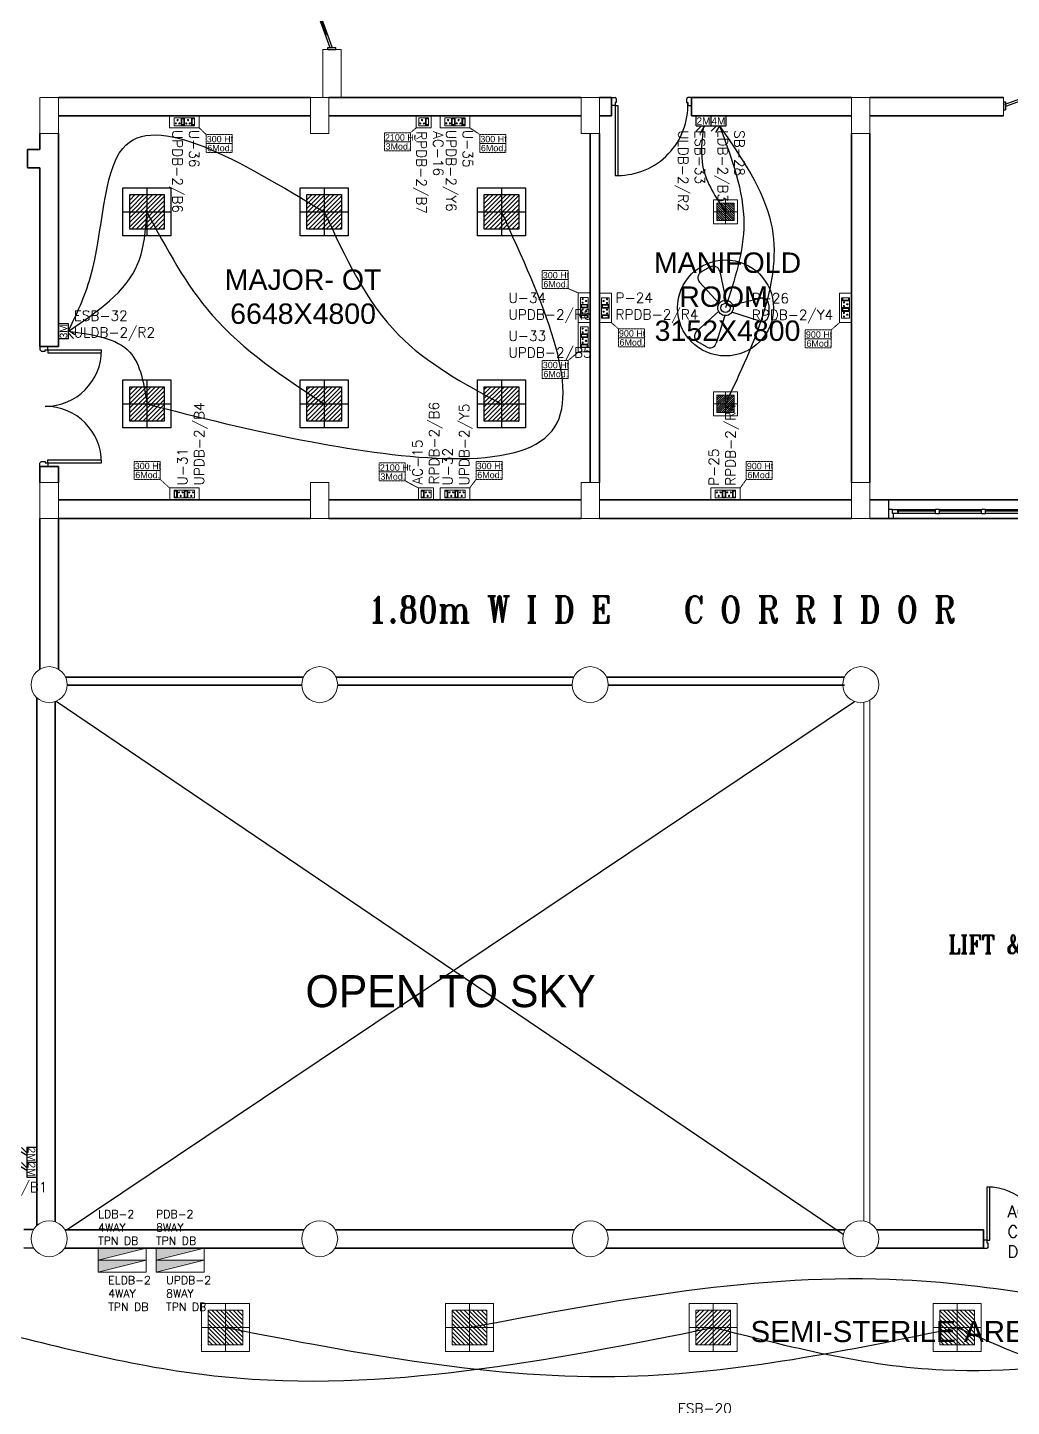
# Model space of a CAD drawing. Extents: x 2982526 to 3410143, y -1442121 to -1332990.
# Drawn here: x 3070123 to 3082421, y -1370105 to -1352877 of the extents above; entities that cross this region are included whole.
import ezdxf
from ezdxf.enums import TextEntityAlignment as Align

# ---------------------------------------------------------------- set-up
doc = ezdxf.new("R2010")
doc.units = 0
doc.header["$MEASUREMENT"] = 0
for name, pattern in [('1', [0, 0, 0]), ('CONTINU', [0]), ('DASHED2', [0.375, 0.25, -0.125])]:
    doc.linetypes.add(name, pattern=pattern)
for name, color, linetype in [('24W RAW POWER', 1, 'Continuous'), ('24W UPS POWER LIGHT', 5, 'Continuous'), ('DOOR', 40, 'Continuous'), ('ELE 36W EMERGENCY LIGHT', 5, 'Continuous'), ('ELE 36W LED LIGHT', 6, 'Continuous'), ('ELE-1200MM CEILINGFAN', 6, 'Continuous'), ('ELE-2M RAW P.SB', 40, 'Continuous'), ('ELE-2M UPS P.SB', 3, 'Continuous'), ('ELE-3M UPS P.SB', 3, 'Continuous'), ('ELE-4M RAW P.SB', 7, 'Continuous'), ('ELE-LIGHTING TEXT', 7, 'Continuous'), ('Plan', 44, 'Continuous'), ('Railing', 34, '1'), ('stairscas', 7, 'Continuous'), ('TEXT', 5, '1')]:
    doc.layers.add(name, color=color, linetype=linetype)
doc.layers.add('CFT_LOOPING', color=7, linetype='1', lineweight=0, true_color=0xd6d600)
doc.layers.add('ELE-6A AC SOCKET', color=7, linetype='Continuous', lineweight=0, true_color=0x00ceb6)
for name, color, linetype, lineweight in [('Column', 162, 'Continuous', 13), ('ELE-24W EMERGENCY  LED LIGHT', 5, 'Continuous', 18), ('ELE-24W LED LIGHT', 1, 'Continuous', 18), ('ELE-2NOS OF 6-16 RAW POWER SOCKET', 1, 'Continuous', 0), ('ELE-36W EMERGENCY  LED LIGHT', 7, 'Continuous', 18), ('ELE-36W LED LIGHT', 210, 'Continuous', 18), ('ELE-POWER SOCKET TEXT', 7, 'Continuous', 5), ('ELE. 2N0S OF 6-16 UPS SOCKETS', 191, 'Continuous', 0), ('ELE. DB', 1, 'Continuous', 9), ('ELE.DB', 1, 'Continuous', 20), ('HATCH', 8, 'Continuous', 5), ('WALL', 7, '1', 35), ('windows', 4, 'Continuous', 0)]:
    doc.layers.add(name, color=color, linetype=linetype, lineweight=lineweight)
doc.layers.add('ELE-42W EMERGENCY DOWN LIGHT', color=7, linetype='Continuous', true_color=0x608ec6)
doc.layers.add('ELE-LIGHTING WIRING', color=7, linetype='Continuous', true_color=0x63d7b6)
doc.styles.add('ARIAL', font='arial.ttf')
doc.styles.add('MSK', font='g13f12w.shx')
doc.styles.add('ROMANS', font='romans.shx')
doc.styles.add('RT', font='romant.shx')

# ---------------------------------------------------------------- blocks, each defined once
blk = doc.blocks.new('A$C19B8274B')
at = {"layer": 'DOOR'}
for p, q in [((-45, 925), (-80, 925)), ((-80, 50), (-80, 925)), ((-45, 50), (-45, 925)), ((-45, 50), (-80, 50)), ((-955, -50), (-955, -47.5)), ((-940, -35), (-942.5, -35)), ((-60, -35), (-57.5, -35)), ((-45, -50), (-45, -47.5))]:
    blk.add_line(p, q, dxfattribs=at)
for points in [[(-940, 15), (-955, 15), (-955, 50), (-1000, 50), (-1000, -50), (-955, -50)], [(-940, -35), (-940, 15)], [(-60, 15), (-45, 15), (-45, 50), (0, 50), (0, -50), (-45, -50)], [(-60, -35), (-60, 15)]]:
    blk.add_lwpolyline(points, dxfattribs=at)
at = {"layer": 'DOOR', "color": 145}
blk.add_arc((-80, 50), 875, 90, 182.29244, dxfattribs=at)
at = {"layer": 'DOOR'}
for centre, start, end in [((-955, -35), 270, 0), ((-45, -35), 180, 270)]:
    blk.add_arc(centre, 12.5, start, end, dxfattribs=at)
blk = doc.blocks.new('Z$W@#5624')
at = {"layer": 'DOOR'}
for p, q in [((19, 470), (840, 769)), ((28, 446), (849, 745)), ((188, 518), (680, 697)), ((676, 709), (685, 685)), ((183, 529), (192, 506)), ((0, 400), (0, 499)), ((0, 499), (25, 499)), ((0, 400), (25, 400)), ((19, 470), (28, 446)), ((25, 400), (25, 499)), ((1770, 453), (949, 154)), ((1779, 429), (957, 130)), ((1610, 381), (1117, 202)), ((1614, 369), (1606, 393)), ((1779, 429), (1770, 453)), ((1798, 499), (1773, 499)), ((1773, 400), (1773, 499)), ((1798, 400), (1773, 400)), ((1798, 400), (1798, 499)), ((1113, 214), (1122, 190))]:
    blk.add_line(p, q, dxfattribs=at)
at = {"layer": 'DOOR', "color": 145}
for centre, start_param, end_param in [((0, 449), 2.617994, 3.665191), ((1798, 449), -0.523599, 0.523599)]:
    blk.add_ellipse(centre, major_axis=(-899, 0), ratio=1, start_param=start_param, end_param=end_param, dxfattribs=at)
blk = doc.blocks.new('6w')
at = {"layer": 'Plan', "color": 8}
for p, q in [((-36, 9.2), (-36, 0)), ((-36, 9.2), (36, 9.2)), ((36, 9.2), (36, 0)), ((-33.5, 2.5), (-12.5, 2.5)), ((-33.5, 0), (33.5, 0)), ((-31, 4), (-31.5, 4)), ((-31.5, 3.25), (-31.5, 4)), ((-31.5, 3.61), (-12.5, 3.61)), ((-31.5, 3.25), (-31, 3.25)), ((-31, 4.5), (-31, 4)), ((-31, 2.5), (-31, 3.25)), ((-12.5, 2.5), (-12.5, 4.5)), ((-12.5, 4.5), (-10.5, 4.5)), ((-10.5, 2.5), (-12.5, 2.5)), ((-10.5, 2.5), (-10.5, 4.5)), ((-10.5, 3.61), (10.5, 3.61)), ((-10.5, 2.5), (10.5, 2.5)), ((10.5, 4.5), (12.5, 4.5)), ((10.5, 2.5), (10.5, 4.5)), ((12.5, 2.5), (10.5, 2.5)), ((12.5, 2.5), (12.5, 4.5)), ((34, 4.5), (12.5, 4.5)), ((12.5, 3.61), (31.5, 3.61)), ((12.5, 2.5), (33.5, 2.5)), ((31, 4.5), (31, 4)), ((31, 4), (31.5, 4)), ((31.5, 3.25), (31, 3.25)), ((31, 2.5), (31, 3.25)), ((31.5, 4), (31.5, 3.25))]:
    blk.add_line(p, q, dxfattribs=at)
for points in [[(-34, 4.5), (-36, 4.5), (-36, 0), (-33.5, 0), (-33.5, 2.5), (-34, 2.5), (-34, 4.5)], [(34, 4.5), (36, 4.5), (36, 0), (33.5, 0), (33.5, 2.5), (34, 2.5), (34, 4.5)]]:
    blk.add_lwpolyline(points, close=True, dxfattribs=at)
for points in [[(-12.5, 4.5), (-34, 4.5)], [(10.5, 4.5), (-10.5, 4.5)]]:
    blk.add_lwpolyline(points, dxfattribs=at)
blk = doc.blocks.new('ddoor')
at = {"layer": 'DOOR', "lineweight": 25}
for p, q in [((50, 0), (-50, 0)), ((-50, 0), (-50, -45)), ((50, -45), (50, 0)), ((-50, -45), (-47, -45)), ((-35, -60), (-35, -57)), ((-35, -60), (15, -60)), ((15, -60), (15, -45)), ((15, -45), (50, -45)), ((50, -45), (720, -45)), ((50, -45), (50, -80)), ((50, -80), (720, -80)), ((-50, -1500), (-50, -1455)), ((-50, -1455), (-47, -1455)), ((50, -1500), (-50, -1500)), ((50, -1500), (-50, -1500)), ((-35, -1440), (-35, -1442)), ((-35, -1440), (15, -1440)), ((15, -1440), (15, -1455)), ((15, -1455), (50, -1455)), ((50, -1420), (720, -1420)), ((50, -1455), (50, -1420)), ((50, -1455), (720, -1455)), ((50, -1455), (50, -1500))]:
    blk.add_line(p, q, dxfattribs=at)
for centre, start, end in [((-35, -45), 180, 270), ((-35, -1455), 90, 180)]:
    blk.add_arc(centre, 12.5, start, end, dxfattribs=at)
at = {"layer": 'DOOR', "color": 146, "lineweight": 25, "true_color": 0x105689}
for centre, start, end in [((15, -45), 270, 0), ((15, -1455), 0, 90)]:
    blk.add_arc(centre, 705, start, end, dxfattribs=at)
blk = doc.blocks.new('Q5YYYU')
at = {"layer": 'Column'}
for points in [[(6699.9159, 21170), (6929.9159, 21170), (6929.9159, 21620), (6699.9159, 21620)], [(10081.5826, 21170), (10311.5826, 21170), (10311.5826, 21620), (10081.5826, 21620)], [(13463.2493, 21170), (13693.2493, 21170), (13693.2493, 21620), (13463.2493, 21620)], [(17074.9159, 21170), (16844.9159, 21170), (16844.9159, 21620), (17074.9159, 21620)], [(6699.9159, 16360), (6929.9159, 16360), (6929.9159, 16810), (6699.9159, 16810)], [(10081.5826, 16360), (10311.5826, 16360), (10311.5826, 16810), (10081.5826, 16810)], [(13463.2493, 16360), (13693.2493, 16360), (13693.2493, 16810), (13463.2493, 16810)], [(16844.9159, 16360), (17074.9159, 16360), (17074.9159, 16810), (16844.9159, 16810)]]:
    blk.add_lwpolyline(points, close=True, dxfattribs=at)
at = {"layer": 'Column', "color": 8}
for centre in [(6814.9159, 14282.5), (10196.5826, 14282.5), (13578.2493, 14282.5), (16961.4169, 14282.5), (6814.9159, 7360), (10196.5826, 7360), (13578.2493, 7360), (16959.9159, 7360)]:
    blk.add_circle(centre, 225, dxfattribs=at)
at = {"layer": 'Railing', "color": 251, "lineweight": 5}
for p, q in [((16999.9159, 14060.8182), (16999.9159, 7581.4159)), ((17074.9159, 14088.2245), (17074.9159, 7553.3908))]:
    blk.add_line(p, q, dxfattribs=at)
at = {"layer": 'stairscas', "color": 251, "ltscale": 500}
for p, q in [((6903.5263, 14075.6831), (16741.6892, 7414.7914)), ((7016.4724, 7460), (16881.9316, 14072.0075))]:
    blk.add_line(p, q, dxfattribs=at)
at = {"layer": 'WALL', "color": 8, "lineweight": 5}
for p, q in [((10234.6637, 21620), (10234.6637, 22220)), ((10234.6637, 22220), (10464.6637, 22220)), ((10464.6637, 21620), (10464.6637, 22220)), ((13463.2493, 21620), (12863.9565, 21620)), ((18744.8958, 21620), (18744.8958, 21390)), ((13463.2493, 21390), (12863.9565, 21390))]:
    blk.add_line(p, q, dxfattribs=at)
at = {"layer": 'WALL', "color": 8}
for p, q in [((6929.9159, 21620), (10081.5826, 21620)), ((10311.5826, 21620), (13463.2493, 21620)), ((13693.2493, 21620), (13843.2493, 21620)), ((13843.2493, 21620), (13843.2493, 21390)), ((14843.2493, 21620), (14843.2493, 21390)), ((14843.2493, 21620), (16844.9159, 21620)), ((17074.9159, 21620), (18744.8958, 21620)), ((6929.9159, 21390), (10081.5826, 21390)), ((10311.5826, 21390), (13463.2493, 21390)), ((13693.2493, 21390), (13843.2493, 21390)), ((14843.2493, 21390), (16844.9159, 21390)), ((17074.9159, 21390), (18744.8958, 21390)), ((6699.9159, 20970), (6699.9159, 21170)), ((6929.9159, 18510), (6929.9159, 21170)), ((13578.2493, 21170), (13578.2493, 16810)), ((13693.2493, 21170), (13693.2493, 16810)), ((16844.9159, 21170), (16844.9159, 16810)), ((17074.9159, 21170), (17074.9159, 16810)), ((6545.304, 20740), (6545.304, 20970)), ((6699.9159, 20970), (6545.304, 20970)), ((6699.9159, 20740), (6545.304, 20740)), ((6699.9159, 18510), (6699.9159, 20740)), ((6699.9159, 18510), (6929.9159, 18510)), ((6699.9159, 17010), (6929.9159, 17010)), ((6699.9159, 16810), (6699.9159, 17010)), ((6929.9159, 16810), (6929.9159, 17010)), ((6929.9159, 16590), (10081.5826, 16590)), ((10311.5826, 16590), (13463.2493, 16590)), ((13843.2493, 16590), (13693.2493, 16590)), ((13843.2493, 16590), (16844.9159, 16590)), ((17074.9159, 16590), (17224.9159, 16590)), ((17224.9159, 16590), (19459.9159, 16590)), ((6699.9159, 16360), (6699.9159, 14475.8908)), ((6929.9159, 14475.8908), (6929.9159, 16360)), ((6929.9159, 16360), (10081.5826, 16360)), ((10311.5826, 16360), (13463.2493, 16360)), ((13693.2493, 16360), (13843.2493, 16360)), ((13843.2493, 16360), (16844.9159, 16360)), ((17074.9159, 16360), (17224.9159, 16360)), ((17224.9159, 16360), (21474.9159, 16360)), ((9991.4759, 14375), (7020.0226, 14375)), ((13373.1426, 14375), (10401.6893, 14375)), ((16756.3102, 14375), (13783.3559, 14375)), ((9971.7076, 14275), (7039.7909, 14275)), ((13353.3743, 14275), (10421.4576, 14275)), ((16756.3102, 14275), (13803.1242, 14275)), ((6659.9159, 7523.095), (6659.9159, 14119.4049)), ((6889.9159, 7572.132), (6889.9159, 14070.3679)), ((6499.9159, 7475), (6621.5251, 7475)), ((7011.1938, 7470), (10000.3047, 7470)), ((10392.8605, 7470), (13381.9714, 7470)), ((13774.5271, 7470), (16763.6381, 7470)), ((17156.1938, 7470), (18493.2862, 7470)), ((18493.2862, 7240), (18493.2862, 7470)), ((6499.9159, 7245), (6622.2501, 7243.7895)), ((7005.2446, 7240), (10006.2539, 7240)), ((10386.9113, 7240), (13387.9206, 7240)), ((13768.5779, 7240), (16769.5873, 7240)), ((17150.2446, 7240), (18493.2862, 7240))]:
    blk.add_line(p, q, dxfattribs=at)
at = {"layer": 'DOOR', "color": 251, "linetype": 'Continuous', "lineweight": 5, "xscale": 1.001247151754797, "yscale": 1.001247151754797, "zscale": 1.001247151754797}
for p, rotation in [((9899.6637, 24020), 270), ((20544.8958, 21963.5127), 180)]:
    blk.add_blockref('Z$W@#5624', p, dxfattribs=dict(at, rotation=rotation))
at = {"layer": 'DOOR', "linetype": 'Continuous', "rotation": 180}
blk.add_blockref('A$C19B8274B', (13843.2493, 21570), dxfattribs=at)
at = {"layer": 'WALL'}
blk.add_blockref('ddoor', (6749.9159, 18510), dxfattribs=at)
at = {"layer": 'WALL', "xscale": -1, "rotation": 270}
blk.add_blockref('ddoor', (19993.2862, 7290), dxfattribs=at)
at = {"layer": 'windows', "color": 251, "lineweight": 5, "xscale": -25, "yscale": 25, "zscale": 24.99999999999242}
blk.add_blockref('6w', (18204.9159, 16360), dxfattribs=at)
at = {"layer": 'stairscas', "color": 251, "ltscale": 500, "style": 'RT', "width": 0.85}
blk.add_text('LIFT & STAIRCASE', height=230, dxfattribs=at).set_placement((19324.1564, 10923.9606), align=Align.CENTER)
at = {"layer": 'stairscas', "color": 251, "ltscale": 500, "insert": (11832.0023, 10247.2784), "char_height": 400, "width": 8187.231718, "attachment_point": 8, "style": 'MSK'}
blk.add_mtext('OPEN TO SKY', dxfattribs=at)
at = {"layer": 'TEXT', "color": 8, "linetype": 'Continuous', "style": 'RT', "width": 0.85}
blk.add_text('1.80m W I D E   C O R R I D O R', height=336.6, dxfattribs=at).set_placement((14472.5193, 15053.1761), align=Align.CENTER)
at = {"layer": 'TEXT', "color": 8, "char_height": 255, "width": 2454.157572, "attachment_point": 5, "style": 'ARIAL'}
for s, insert in [('MANIFOLD ROOM  3152X4800', (15294.4862, 19128.6762)), ('MAJOR- OT\\P6648X4800', (9989.0606, 19128.6762))]:
    blk.add_mtext(s, dxfattribs=dict(at, insert=insert))
at = {"layer": 'TEXT', "color": 8, "insert": (18793.5492, 7773.3739), "char_height": 150, "attachment_point": 1, "style": 'ROMANS'}
blk.add_mtext_dynamic_manual_height_columns('ACCESS CONTROL DOOR', width=1212.859684, gutter_width=1000, heights=[0], dxfattribs=at)
at = {"layer": 'WALL', "color": 8, "linetype": 'Continuous', "insert": (17367.6413, 6198.1211), "char_height": 264.49632, "width": 5098.697886, "attachment_point": 5, "style": 'ARIAL'}
blk.add_mtext('\\pxt17; SEMI-STERILE AREA', dxfattribs=at)
blk = doc.blocks.new('54W EME')
at = {"layer": 'ELE-42W EMERGENCY DOWN LIGHT'}
h = blk.add_hatch(dxfattribs=at)
h.set_pattern_fill('ANSI31', color=8, scale=312.5, style=0)
h.paths.add_polyline_path([(-216, -216), (-216, 216), (216, 216), (216, -216)])
for p, q in [((0, 300), (0, -300)), ((-300, 0), (300, 0))]:
    blk.add_line(p, q, dxfattribs=at)
for points in [[(-300, -300), (-300, 300), (300, 300), (300, -300)], [(-216, -216), (-216, 216), (216, 216), (216, -216)]]:
    blk.add_lwpolyline(points, close=True, dxfattribs=at)
blk = doc.blocks.new('3M UPS SB')
at = {"layer": 'ELE-3M UPS P.SB', "color": 3}
for p, q in [((-134, 160), (-69, 265)), ((-88, 160), (-3, 245)), ((-240, 160), (-240, 0)), ((0, 160), (-240, 160)), ((0, 160), (0, 0))]:
    blk.add_line(p, q, dxfattribs=at)
blk.add_text('3M', height=120, rotation=180, dxfattribs=at).set_placement((-6, 143))
blk = doc.blocks.new('24w led light')
at = {"layer": 'ELE-24W LED LIGHT', "color": 1, "lineweight": 0}
for p, q in [((159, 159), (-160, 159)), ((-160, 159), (-160, -160)), ((115, 115), (-116, 115)), ((-116, 115), (-116, -116)), ((110, -116), (-116, 110)), ((82, -116), (-116, 82)), ((54, -116), (-116, 54)), ((26, -116), (-116, 26)), ((115, -92), (-92, 115)), ((115, -64), (-64, 115)), ((115, -35), (-35, 115)), ((115, -7), (-7, 115)), ((-1, -160), (-1, 159)), ((115, 21), (21, 115)), ((115, 49), (49, 115)), ((115, 77), (77, 115)), ((115, 106), (106, 115)), ((115, -116), (115, 115)), ((159, -160), (159, 159)), ((-160, -1), (159, -1)), ((-160, -160), (159, -160)), ((-3, -116), (-116, -3)), ((-31, -116), (-116, -31)), ((-59, -116), (-116, -59)), ((-87, -116), (-116, -87)), ((-115, -116), (-116, -115)), ((-116, -116), (115, -116))]:
    blk.add_line(p, q, dxfattribs=at)
blk = doc.blocks.new('24w led emeregency')
at = {"layer": 'ELE-24W EMERGENCY  LED LIGHT'}
h = blk.add_hatch(dxfattribs=at)
h.set_pattern_fill('ANSI31', scale=166.67, style=0)
h.paths.add_polyline_path([(-115, -115), (-115, 115), (115, 115), (115, -115)])
at = {"layer": 'ELE-24W EMERGENCY  LED LIGHT', "color": 5}
for p, q in [((-160, 0), (160, 0)), ((0, 160), (0, -160))]:
    blk.add_line(p, q, dxfattribs=at)
for points in [[(-160, -160), (-160, 160), (160, 160), (160, -160)], [(-115, -115), (-115, 115), (115, 115), (115, -115)]]:
    blk.add_lwpolyline(points, close=True, dxfattribs=at)
blk = doc.blocks.new('2M UPS SB')
at = {"layer": 'ELE-2M UPS P.SB', "color": 3}
for p, q in [((-134, 160), (-69, 265)), ((-88, 160), (-3, 245)), ((-240, 160), (-240, 0)), ((0, 160), (-240, 160)), ((0, 160), (0, 0))]:
    blk.add_line(p, q, dxfattribs=at)
blk.add_text('2M', height=120, rotation=180, dxfattribs=at).set_placement((-6, 143))
blk = doc.blocks.new('2M SB')
at = {"layer": 'ELE-2M RAW P.SB'}
for p, q in [((-134, 160), (-69, 265)), ((-88, 160), (-3, 245)), ((-240, 160), (-240, 0)), ((0, 160), (-240, 160)), ((0, 160), (0, 0))]:
    blk.add_line(p, q, dxfattribs=at)
blk.add_text('2M', height=120, rotation=180, dxfattribs=at).set_placement((-6, 143))
blk = doc.blocks.new('A$C07FB25EA')
at = {"layer": 'ELE-1200MM CEILINGFAN', "color": 3}
for p, q in [((0.26, 2.64), (3.17, 12.07)), ((6.53, 13.37), (9.47, 11.64)), ((9.84, 7.94), (2.36, 1.21)), ((-14.84, -1.03), (-14.81, 2.38)), ((-11.8, 4.55), (-2.22, 1.44)), ((-2.41, -1.1), (-12.04, -3.29)), ((1.96, -12.49), (-0.13, -2.65)), ((2.16, -1.54), (8.87, -8.78)), ((8.31, -12.34), (5.35, -14.02))]:
    blk.add_line(p, q, dxfattribs=at)
at = {"layer": 'ELE-1200MM CEILINGFAN', "color": 5, "ltscale": 10}
blk.add_circle((0, 0), 16.45, dxfattribs=at)
at = {"layer": 'ELE-1200MM CEILINGFAN', "color": 3}
for radius in [2.65, 1.58]:
    blk.add_circle((0, 0), radius, dxfattribs=at)
for centre, start, end in [((5.36, 11.38), 59.5281, 162.5229), ((8.3, 9.66), 311.9493, 59.5281), ((-12.51, 2.36), 71.9493, 179.5281), ((-12.54, -1.05), 179.5281, 282.5229), ((7.18, -10.34), 299.5281, 42.5229), ((4.21, -12.02), 191.9493, 299.5281)]:
    blk.add_arc(centre, 2.3, start, end, dxfattribs=at)
blk = doc.blocks.new('4M P.SB')
at = {"layer": 'ELE-2M RAW P.SB'}
for p, q in [((0, 0), (3.33, 0)), ((0, 0), (0, -5)), ((0, -2.79), (-2.19, -1.44)), ((0, -1.84), (-1.77, -0.07)), ((0, -5), (3.33, -5))]:
    blk.add_line(p, q, dxfattribs=at)
blk.add_text('4M', height=2.5, rotation=270, dxfattribs=at).set_placement((0.35, -0.13))
blk = doc.blocks.new('light300x600')
at = {"layer": 'ELE-36W LED LIGHT', "lineweight": 0}
for p, q in [((918215, -78407), (918215, -79007)), ((918815, -78407), (918215, -78407)), ((918298, -78491), (918299, -78491)), ((918298, -78544), (918352, -78491)), ((918298, -78597), (918405, -78491)), ((918298, -78650), (918458, -78491)), ((918298, -78703), (918511, -78491)), ((918298, -78756), (918564, -78491)), ((918298, -78809), (918617, -78491)), ((918298, -78862), (918670, -78491)), ((918298, -78916), (918723, -78491)), ((918298, -78491), (918298, -78924)), ((918731, -78491), (918298, -78491)), ((918343, -78924), (918731, -78536)), ((918515, -78407), (918515, -79007)), ((918731, -78924), (918731, -78491)), ((918815, -79007), (918815, -78407)), ((918215, -78707), (918815, -78707)), ((918396, -78924), (918731, -78589)), ((918449, -78924), (918731, -78642)), ((918502, -78924), (918731, -78695)), ((918555, -78924), (918731, -78748)), ((918608, -78924), (918731, -78801)), ((918661, -78924), (918731, -78854)), ((918215, -79007), (918815, -79007)), ((918298, -78924), (918731, -78924)), ((918714, -78924), (918731, -78907))]:
    blk.add_line(p, q, dxfattribs=at)
blk = doc.blocks.new('ELE.EMERGENCY 40W LED LIGHT')
at = {"layer": 'ELE-36W EMERGENCY  LED LIGHT'}
h = blk.add_hatch(dxfattribs=at)
h.set_pattern_fill('ANSI31', color=5, scale=300, style=0)
h.paths.add_polyline_path([(-208, -208), (-208, 208), (208, 208), (208, -208)])
for p, q in [((0, 288), (0, -288)), ((-288, 0), (288, 0))]:
    blk.add_line(p, q, dxfattribs=at)
for points in [[(-288, -288), (-288, 288), (288, 288), (288, -288)], [(-208, -208), (-208, 208), (208, 208), (208, -208)]]:
    blk.add_lwpolyline(points, close=True, dxfattribs=at)
blk = doc.blocks.new('FREAWFRED')
at = {"layer": 'ELE.DB'}
h = blk.add_hatch(color=1, dxfattribs=at)
h.dxf.hatch_style = 1
h.paths.add_polyline_path([(150, 0), (150, 600), (0, 600)])
blk.add_line((0, 600), (150, 0), dxfattribs=at)
blk.add_lwpolyline([(0, 0), (0, 600), (150, 600), (150, 0)], close=True, dxfattribs=at)
blk = doc.blocks.new('UPS DB')
at = {"layer": 'HATCH'}
h = blk.add_hatch(color=3, dxfattribs=at)
h.dxf.hatch_style = 1
h.paths.add_polyline_path([(0, -150), (600, -150), (600, 0)])
at = {"layer": 'ELE. DB', "color": 3}
blk.add_line((600, 0), (0, -150), dxfattribs=at)
blk.add_lwpolyline([(0, 0), (600, 0), (600, -150), (0, -150)], close=True, dxfattribs=at)
blk = doc.blocks.new('RTUH 6U')
at = {"layer": 'ELE-2NOS OF 6-16 RAW POWER SOCKET', "color": 30, "lineweight": 0, "ltscale": 300}
for p, q in [((-312, -26), (-227, -26)), ((-312, -124), (-312, -26)), ((-227, -124), (-312, -124)), ((-227, -26), (-227, -124)), ((-187, -26), (-221, -26)), ((-221, -26), (-221, -124)), ((-187, -124), (-221, -124)), ((-221, -124), (-187, -124)), ((-190, -37), (-218, -37)), ((-218, -37), (-218, -113)), ((-190, -40), (-218, -40)), ((-218, -113), (-190, -113)), ((-190, -113), (-190, -37)), ((-187, -124), (-187, -26)), ((-187, -124), (-187, -26)), ((-181, -124), (-181, -26)), ((-181, -26), (-96, -26)), ((-96, -124), (-181, -124)), ((-96, -26), (-96, -124)), ((-57, -26), (-91, -26)), ((-91, -26), (-91, -124)), ((-57, -124), (-91, -124)), ((-91, -124), (-57, -124)), ((-60, -37), (-88, -37)), ((-88, -37), (-88, -113)), ((-60, -40), (-88, -40)), ((-88, -113), (-60, -113)), ((-60, -113), (-60, -37)), ((-57, -124), (-57, -26)), ((-57, -124), (-57, -26))]:
    blk.add_line(p, q, dxfattribs=at)
blk.add_lwpolyline([(0, 0), (-368, 0), (-368, -150), (0, -150)], close=True, dxfattribs=at)
for centre, radius, start, end in [((-293, -56), 5.7, 87.49, 354.7311), ((-289, -52), 4.6, 284.9049, 157.3162), ((-269, -99), 6.62, 127.1584, 52.8416), ((-269, -92), 4.22, 341.4031, 198.5969), ((-249, -52), 4.6, 22.6838, 255.0951), ((-245, -56), 5.7, 185.2689, 92.51), ((-163, -56), 5.7, 87.49, 354.7311), ((-159, -52), 4.6, 284.9049, 157.3162), ((-139, -99), 6.62, 127.1584, 52.8416), ((-139, -92), 4.22, 341.4031, 198.5969), ((-119, -52), 4.6, 22.6838, 255.0951), ((-115, -56), 5.7, 185.2689, 92.51)]:
    blk.add_arc(centre, radius, start, end, dxfattribs=at)
blk = doc.blocks.new('6MODULE-UPS')
at = {"layer": 'ELE. 2N0S OF 6-16 UPS SOCKETS', "color": 223, "lineweight": 0}
for p, q in [((-6, 92), (-6, 20)), ((-6, 92), (-6, 20)), ((19, 92), (-6, 92)), ((-6, 92), (19, 92)), ((-6, 20), (19, 20)), ((-4, 84), (-4, 28)), ((17, 84), (-4, 84)), ((-4, 30), (17, 30)), ((-4, 28), (17, 28)), ((17, 28), (17, 84)), ((19, 20), (19, 92)), ((24, 92), (87, 92)), ((24, 20), (24, 92)), ((87, 20), (24, 20)), ((87, 92), (87, 20)), ((91, 92), (91, 20)), ((91, 92), (91, 20)), ((116, 92), (91, 92)), ((91, 92), (116, 92)), ((91, 20), (116, 20)), ((93, 84), (93, 28)), ((114, 84), (93, 84)), ((93, 30), (114, 30)), ((93, 28), (114, 28)), ((114, 28), (114, 84)), ((116, 20), (116, 92)), ((120, 20), (120, 92)), ((120, 92), (184, 92)), ((184, 20), (120, 20)), ((184, 92), (184, 20))]:
    blk.add_line(p, q, dxfattribs=at)
blk.add_lwpolyline([(-48, 0), (226, 0), (226, 112), (-48, 112)], close=True, dxfattribs=at)
for centre, radius, start, end in [((37, 42), 4.24, 5.2689, 272.51), ((41, 39), 3.42, 202.6838, 75.0951), ((55, 74), 4.92, 307.1584, 232.8416), ((55, 69), 3.14, 161.4031, 18.5969), ((70, 39), 3.42, 104.9049, 337.3162), ((73, 42), 4.24, 267.49, 174.7311), ((134, 42), 4.24, 5.2689, 272.51), ((137, 39), 3.42, 202.6838, 75.0951), ((152, 74), 4.92, 307.1584, 232.8416), ((152, 69), 3.14, 161.4031, 18.5969), ((167, 39), 3.42, 104.9049, 337.3162), ((170, 42), 4.24, 267.49, 174.7311)]:
    blk.add_arc(centre, radius, start, end, dxfattribs=at)
blk = doc.blocks.new('EQ2WE')
at = {"layer": 'ELE-6A AC SOCKET', "lineweight": 0}
for p, q in [((-99, 170), (-215, 170)), ((-215, 170), (-215, 36)), ((-215, 36), (-99, 36)), ((-99, 36), (-99, 170)), ((-91, 36), (-91, 170)), ((-91, 170), (-45, 170)), ((-45, 170), (-91, 170)), ((-45, 36), (-91, 36)), ((-87, 51), (-87, 155)), ((-87, 155), (-48, 155)), ((-48, 55), (-87, 55)), ((-48, 51), (-87, 51)), ((-48, 155), (-48, 51)), ((-45, 170), (-45, 36)), ((-45, 170), (-45, 36))]:
    blk.add_line(p, q, dxfattribs=at)
blk.add_lwpolyline([(0, 0), (-257, 0), (-257, 206), (0, 206)], close=True, dxfattribs=at)
for centre, radius, start, end in [((-190, 77), 7.83, 5.2689, 272.51), ((-184, 72), 6.31, 202.6838, 75.0951), ((-157, 136), 9.08, 307.1584, 232.8416), ((-157, 127), 5.79, 161.4031, 18.5969), ((-130, 72), 6.31, 104.9049, 337.3162), ((-124, 77), 7.83, 267.49, 174.7311)]:
    blk.add_arc(centre, radius, start, end, dxfattribs=at)

msp = doc.modelspace()

# ---------------------------------------------------------------- linework, layer by layer
at = {"layer": 'CFT_LOOPING', "color": 7, "linetype": 'DASHED2', "ltscale": 5}
for p, q in [((3072354.7, -1354212.3), (3072267.6, -1354129.8)), ((3074981.6, -1354129.8), (3074907.8, -1354191.4)), ((3075649.2, -1354129.8), (3075775.1, -1354212.3)), ((3077005.8, -1356192.7), (3076880.7, -1356138.4)), ((3077507.5, -1356639.9), (3077420.8, -1356564)), ((3080272.5, -1356564), (3080169.1, -1356653.5)), ((3077008.8, -1356929.7), (3076880.7, -1357035.7)), ((3071779.9, -1358521.8), (3071899.1, -1358629.8)), ((3075009.3, -1358629.8), (3074843.8, -1358541)), ((3075729.6, -1358521.8), (3075649.2, -1358629.8)), ((3079106.5, -1358522.8), (3079030.3, -1358629.8))]:
    msp.add_line(p, q, dxfattribs=at)
at = {"layer": 'CFT_LOOPING', "color": 7, "linetype": 'DASHED2', "ltscale": 5, "elevation": 0}
for points in [[(3072354.7, -1354212.3), (3072679.6, -1354212.3), (3072679.6, -1354324.8), (3072354.7, -1354324.8)], [(3072354.7, -1354324.8), (3072679.6, -1354324.8), (3072679.6, -1354437.3), (3072354.7, -1354437.3)], [(3074583, -1354191.4), (3074907.8, -1354191.4), (3074907.8, -1354303.9), (3074583, -1354303.9)], [(3074583, -1354303.9), (3074907.8, -1354303.9), (3074907.8, -1354416.4), (3074583, -1354416.4)], [(3075775.1, -1354212.3), (3076099.9, -1354212.3), (3076099.9, -1354324.8), (3075775.1, -1354324.8)], [(3075775.1, -1354324.8), (3076099.9, -1354324.8), (3076099.9, -1354437.3), (3075775.1, -1354437.3)], [(3076555.9, -1355913.4), (3076880.7, -1355913.4), (3076880.7, -1356025.9), (3076555.9, -1356025.9)], [(3076555.9, -1356025.9), (3076880.7, -1356025.9), (3076880.7, -1356138.4), (3076555.9, -1356138.4)], [(3077507.5, -1356639.9), (3077832.4, -1356639.9), (3077832.4, -1356752.4), (3077507.5, -1356752.4)], [(3079844.3, -1356653.5), (3080169.1, -1356653.5), (3080169.1, -1356766), (3079844.3, -1356766)], [(3077507.5, -1356752.4), (3077832.4, -1356752.4), (3077832.4, -1356864.9), (3077507.5, -1356864.9)], [(3079844.3, -1356766), (3080169.1, -1356766), (3080169.1, -1356878.5), (3079844.3, -1356878.5)], [(3076555.9, -1357035.7), (3076880.7, -1357035.7), (3076880.7, -1357148.2), (3076555.9, -1357148.2)], [(3076555.9, -1357148.2), (3076880.7, -1357148.2), (3076880.7, -1357260.7), (3076555.9, -1357260.7)], [(3071455.1, -1358296.8), (3071779.9, -1358296.8), (3071779.9, -1358409.3), (3071455.1, -1358409.3)], [(3071455.1, -1358409.3), (3071779.9, -1358409.3), (3071779.9, -1358521.8), (3071455.1, -1358521.8)], [(3075729.6, -1358296.8), (3076054.4, -1358296.8), (3076054.4, -1358409.3), (3075729.6, -1358409.3)], [(3075729.6, -1358409.3), (3076054.4, -1358409.3), (3076054.4, -1358521.8), (3075729.6, -1358521.8)], [(3079106.5, -1358297.8), (3079431.3, -1358297.8), (3079431.3, -1358410.3), (3079106.5, -1358410.3)], [(3079106.5, -1358410.3), (3079431.3, -1358410.3), (3079431.3, -1358522.8), (3079106.5, -1358522.8)]]:
    msp.add_lwpolyline(points, close=True, dxfattribs=at)
at = {"layer": 'CFT_LOOPING', "color": 7, "linetype": 'DASHED2', "ltscale": 5}
for points in [[(3074519, -1358316), (3074843.8, -1358316), (3074843.8, -1358428.5), (3074519, -1358428.5)], [(3074519, -1358428.5), (3074843.8, -1358428.5), (3074843.8, -1358541), (3074519, -1358541)]]:
    msp.add_lwpolyline(points, close=True, dxfattribs=at)
at = {"layer": 'ELE-LIGHTING WIRING', "color": 254, "true_color": 0xdebad0}
for points in [[(3070632.5, -1356670.7), (3070909.8, -1355992.4), (3071312.6, -1354386.5), (3073831.5, -1355179.8)], [(3078573.4, -1354104.8), (3078564.9, -1354621.5), (3078847.1, -1355179.8)], [(3070632.5, -1356670.7), (3071502.5, -1355825.6), (3071615.5, -1355179.8)], [(3071615.5, -1357579.8), (3073682.2, -1358054.5), (3076678.6, -1357915.2), (3076047.5, -1355179.8)], [(3071615.5, -1355179.8), (3072431.3, -1356469.8), (3073831.5, -1357579.8)], [(3073831.5, -1355179.8), (3074758.7, -1356714.3), (3076047.5, -1357579.8)], [(3070632.5, -1356670.7), (3071402, -1356933.5), (3071615.5, -1357579.8)], [(3069550.1, -1369119.8), (3072550.4, -1369732.6), (3078693.5, -1369119.8)], [(3088490.6, -1369984.8), (3086385.3, -1369448.7), (3081567.5, -1369651.9), (3078693.5, -1369119.8)]]:
    msp.add_spline(points, degree=3, dxfattribs=at)
at = {"layer": 'ELE-LIGHTING WIRING'}
for points in [[(3078771.7, -1354104.8), (3079075.7, -1355324.5), (3078847.1, -1356379.8)], [(3078771.7, -1354104.8), (3079415.2, -1355318.4), (3078847.1, -1357579.8)], [(3075645.7, -1369119.8), (3081063.5, -1368521.7), (3084789.1, -1369119.8)], [(3072597.9, -1369119.8), (3077622.3, -1369727.4), (3081741.3, -1369119.8)], [(3088678.1, -1369984.8), (3086675.9, -1369667.6), (3083410.8, -1369715.8), (3081741.3, -1369119.8)]]:
    msp.add_spline(points, degree=3, dxfattribs=at)

# ---------------------------------------------------------------- block references
at = {"layer": '24W RAW POWER', "lineweight": 9, "xscale": -0.9404388715045132, "yscale": 0.9404388715045132, "zscale": 0.9404388715045132}
msp.add_blockref('24w led light', (3078846.7, -1357579.3), dxfattribs=at)
at = {"layer": '24W UPS POWER LIGHT', "lineweight": 9, "xscale": -0.9375000000222322, "yscale": 0.9375000000222322, "zscale": 0.9375000000222322}
msp.add_blockref('24w led emeregency', (3078847.1, -1355179.8), dxfattribs=at)
at = {"layer": 'ELE 36W EMERGENCY LIGHT', "xscale": 1.041666666677768, "yscale": 1.041666666677768, "zscale": 1.041666666677768}
msp.add_blockref('ELE.EMERGENCY 40W LED LIGHT', (3078693.5, -1369119.8), dxfattribs=at)
at = {"layer": 'ELE 36W LED LIGHT', "rotation": 89.9999999995464}
for p in [(2993890.6, -2287634.5), (2996938.4, -2287634.5), (3003034, -2287634.5)]:
    msp.add_blockref('light300x600', p, dxfattribs=at)
at = {"layer": 'ELE-1200MM CEILINGFAN', "color": 7, "ltscale": 8, "xscale": 36.47592107175105, "yscale": 36.47592107175105, "zscale": 36.47592107175105, "rotation": 180}
msp.add_blockref('A$C07FB25EA', (3078847.1, -1356379.8), dxfattribs=at)
at = {"layer": 'ELE-2M RAW P.SB', "color": 6, "xscale": 0.7812500000005363, "yscale": 0.7812500000005363, "zscale": 0.7812500000005363, "rotation": 89.99999999999973}
msp.add_blockref('2M SB', (3070237.5, -1366866.6), dxfattribs=at)
at = {"layer": 'ELE-2M UPS P.SB', "color": 6, "xscale": 0.7812500000005363, "yscale": 0.7812500000005363, "zscale": 0.7812500000005363}
for p, rotation in [((3078479.6, -1353979.8), 179.9999999999998), ((3070237.5, -1367054.1), 89.99999999999979)]:
    msp.add_blockref('2M UPS SB', p, dxfattribs=dict(at, rotation=rotation))
at = {"layer": 'ELE-2NOS OF 6-16 RAW POWER SOCKET', "color": 3, "linetype": 'ByBlock'}
for p, rotation in [((3077420.8, -1356564), 270), ((3080272.5, -1356195.5), 89.99999999999997)]:
    msp.add_blockref('RTUH 6U', p, dxfattribs=dict(at, rotation=rotation))
msp.add_blockref('RTUH 6U', (3079030.9, -1358629.8), dxfattribs=at)
at = {"layer": 'ELE-3M UPS P.SB', "color": 6, "xscale": 0.7812500000005363, "yscale": 0.7812500000005363, "zscale": 0.7812500000005363, "rotation": 269.9999999999999}
msp.add_blockref('3M UPS SB', (3070507.5, -1356764.4), dxfattribs=at)
at = {"layer": 'ELE-42W EMERGENCY DOWN LIGHT', "linetype": 'ByBlock'}
for p in [(3071615.5, -1355179.8), (3073831.5, -1355179.8), (3076047.5, -1355179.8), (3071615.5, -1357579.8), (3073831.5, -1357579.8), (3076047.5, -1357579.8)]:
    msp.add_blockref('54W EME', p, dxfattribs=at)
at = {"layer": 'ELE-4M RAW P.SB', "color": 7, "linetype": 'CONTINU', "xscale": 37.50000000011686, "yscale": 37.50000000011686, "zscale": 37.50000000011686, "rotation": 89.99999999999993}
msp.add_blockref('4M P.SB', (3078667.1, -1354104.8), dxfattribs=at)
at = {"layer": 'ELE-6A AC SOCKET', "color": 254, "linetype": 'ByBlock', "true_color": 0xdebad0, "xscale": 0.72861454468451, "yscale": 0.72861454468451, "zscale": 0.72861454468451}
msp.add_blockref('EQ2WE', (3075169.1, -1354129.8), dxfattribs=at)
at = {"layer": 'ELE-6A AC SOCKET', "color": 254, "linetype": 'ByBlock', "true_color": 0xdebad0, "xscale": 0.72861454468451, "yscale": 0.72861454468451, "zscale": 0.72861454468451, "rotation": 180}
msp.add_blockref('EQ2WE', (3075009.3, -1358629.8), dxfattribs=at)
at = {"layer": 'ELE. 2N0S OF 6-16 UPS SOCKETS', "xscale": -1.344445831101533, "yscale": 1.344445831101533, "zscale": 1.344445831101533}
for p, rotation in [((3072202.9, -1354129.8), 359.9999999999994), ((3075584.6, -1354129.8), 359.9999999999994), ((3077005.8, -1356496.6), 269.9999999999995), ((3077005.8, -1356865), 269.9999999999995), ((3071963.7, -1358629.8), 179.9999999999993), ((3075345.4, -1358629.8), 179.9999999999993)]:
    msp.add_blockref('6MODULE-UPS', p, dxfattribs=dict(at, rotation=rotation))
at = {"layer": 'ELE. DB', "rotation": 179.9999999999997}
for p in [(3071605.7, -1368429.7), (3071605.7, -1368429.7), (3072329.1, -1368429.7), (3072329.1, -1368429.7)]:
    msp.add_blockref('UPS DB', p, dxfattribs=at)
at = {"layer": 'ELE.DB', "linetype": 'ByBlock', "rotation": 89.99999999999999}
for p in [(3071605.7, -1368279.7), (3071605.7, -1368279.7), (3072329.1, -1368279.7), (3072329.1, -1368279.7)]:
    msp.add_blockref('FREAWFRED', p, dxfattribs=at)
at = {"layer": 'WALL', "color": 240, "true_color": 0xed1f24}
msp.add_blockref('Q5YYYU', (3063577.6, -1375369.8), dxfattribs=at)

# ---------------------------------------------------------------- texts
at = {"layer": 'ELE-LIGHTING TEXT', "color": 200, "linetype": 'CONTINU', "char_height": 125, "width": 349.838, "attachment_point": 1, "rotation": 270, "style": 'ROMANS'}
for s, insert in [('{\\C256;ESB-33\\PULDB-2/R2\\P}', (3078589.5, -1354157.9)), ('{\\C256;SB-28\\PLDB-2/B3\\P}', (3079083.1, -1354157.9))]:
    msp.add_mtext(s, dxfattribs=dict(at, insert=insert))
at = {"layer": 'ELE-LIGHTING TEXT', "color": 200, "linetype": 'CONTINU', "char_height": 125, "width": 349.838, "attachment_point": 1, "style": 'ROMANS'}
for s, insert in [('{\\C256;ESB-32\\PULDB-2/R2\\P}', (3070698.8, -1356414.7)), ('{\\C256;ESB-27\\PULDB-2/B1\\P}', (3069354, -1367094.7)), ('{\\C256;ESB-20\\PULDB-2/R1\\P}', (3078249.7, -1370068.4))]:
    msp.add_mtext(s, dxfattribs=dict(at, insert=insert))
at = {"layer": 'ELE-POWER SOCKET TEXT', "char_height": 125, "width": 270.335, "attachment_point": 1}
for s, insert, rotation in [('{\\Fromans.shx|c228;U-36\\PUPDB-2/B6\\P}', (3072268, -1354153.4), 270), ('{\\Fromans.shx|c228;AC-16\\PRPDB-2/B7\\P}', (3075318.1, -1354171), 270), ('{\\Fromans.shx|c228;U-35\\PUPDB-2/Y6\\P}', (3075688.4, -1354153.4), 270), ('{\\Fromans.shx|c228;U-31\\PUPDB-2/B4\\P}', (3071995.6, -1358599.9), 90), ('{\\Fromans.shx|c228;AC-15\\PRPDB-2/B6\\P}', (3074932.5, -1358587.5), 90), ('{\\Fromans.shx|c228;U-32\\PUPDB-2/Y5\\P}', (3075311.2, -1358599.9), 90), ('{\\Fromans.shx|c228;P-25\\PRPDB-2/R4\\P}', (3078637.4, -1358603.6), 90)]:
    msp.add_mtext(s, dxfattribs=dict(at, insert=insert, rotation=rotation))
for s, insert in [('{\\Fromans.shx|c228;U-34\\PUPDB-2/R6\\P}', (3076133.7, -1356191.8)), ('{\\Fromans.shx|c228;P-24\\PRPDB-2/R4\\P}', (3077472.8, -1356190.2)), ('{\\Fromans.shx|c228;P-26\\PRPDB-2/Y4\\P}', (3079174.4, -1356196.1)), ('{\\Fromans.shx|c228;U-33\\PUPDB-2/B5\\P}', (3076133.7, -1356667.3))]:
    msp.add_mtext(s, dxfattribs=dict(at, insert=insert))
at = {"layer": 'ELE.DB', "color": 0, "char_height": 100, "width": 620.822, "attachment_point": 1}
for s, insert in [('{\\Fromans.shx|c228;LDB-2 4WAY TPN DB}', (3071005.8, -1367652.7)), ('{\\Fromans.shx|c228;LDB-2 4WAY TPN DB}', (3071005.8, -1367652.7)), ('{\\Fromans.shx|c228;PDB-2\\P8WAY TPN DB\\P}', (3071729.2, -1367652.7)), ('{\\Fromans.shx|c228;ELDB-2 4WAY TPN DB}', (3071131.9, -1368478.5)), ('{\\Fromans.shx|c228;ELDB-2 4WAY TPN DB}', (3071131.9, -1368478.5)), ('{\\Fromans.shx|c228;UPDB-2 8WAY TPN DB\\P}', (3071855.3, -1368478.5))]:
    msp.add_mtext(s, dxfattribs=dict(at, insert=insert))
at = {"layer": 'TEXT', "color": 7, "char_height": 80, "attachment_point": 1}
for s, insert, width in [('\\A1;{\\fArial|b0|i0|c0|p34;300 Ht\\P}', (3072362.2, -1354230.4), 8957.987), ('\\A1;{\\fArial|b0|i0|c0|p34;2100 Ht\\P}', (3074590.4, -1354209.5), 8957.987), ('\\A1;{\\fArial|b0|i0|c0|p34;3Mod.\\P}', (3074597.5, -1354322), 352.575), ('\\A1;{\\fArial|b0|i0|c0|p34;300 Ht\\P}', (3075782.5, -1354230.4), 8957.987), ('\\A1;{\\fArial|b0|i0|c0|p34;6Mod.\\P}', (3072369.2, -1354342.9), 352.575), ('\\A1;{\\fArial|b0|i0|c0|p34;6Mod.\\P}', (3075789.6, -1354342.9), 352.575), ('\\A1;{\\fArial|b0|i0|c0|p34;300 Ht\\P}', (3076563.3, -1355931.5), 8957.987), ('\\A1;{\\fArial|b0|i0|c0|p34;6Mod.\\P}', (3076570.3, -1356044), 352.575), ('\\A1;{\\fArial|b0|i0|c0|p34;900 Ht\\P}', (3077515, -1356658), 8957.987), ('\\A1;{\\fArial|b0|i0|c0|p34;900 Ht\\P}', (3079851.7, -1356671.6), 8957.987), ('\\A1;{\\fArial|b0|i0|c0|p34;6Mod.\\P}', (3077522, -1356770.5), 352.575), ('\\A1;{\\fArial|b0|i0|c0|p34;6Mod.\\P}', (3079858.7, -1356784.1), 352.575), ('\\A1;{\\fArial|b0|i0|c0|p34;300 Ht\\P}', (3076563.3, -1357053.8), 8957.987), ('\\A1;{\\fArial|b0|i0|c0|p34;6Mod.\\P}', (3076570.3, -1357166.3), 352.575), ('\\A1;{\\fArial|b0|i0|c0|p34;300 Ht\\P}', (3071462.6, -1358314.9), 8957.987), ('\\A1;{\\fArial|b0|i0|c0|p34;6Mod.\\P}', (3071469.6, -1358427.4), 352.575), ('\\A1;{\\fArial|b0|i0|c0|p34;2100 Ht\\P}', (3074526.4, -1358334.1), 8957.987), ('\\A1;{\\fArial|b0|i0|c0|p34;3Mod.\\P}', (3074533.5, -1358446.6), 352.575), ('\\A1;{\\fArial|b0|i0|c0|p34;300 Ht\\P}', (3075737, -1358314.9), 8957.987), ('\\A1;{\\fArial|b0|i0|c0|p34;6Mod.\\P}', (3075744, -1358427.4), 352.575), ('\\A1;{\\fArial|b0|i0|c0|p34;900 Ht\\P}', (3079113.9, -1358315.9), 8957.987), ('\\A1;{\\fArial|b0|i0|c0|p34;6Mod.\\P}', (3079120.9, -1358428.4), 352.575)]:
    msp.add_mtext(s, dxfattribs=dict(at, insert=insert, width=width))

doc.saveas('drawing.dxf')
